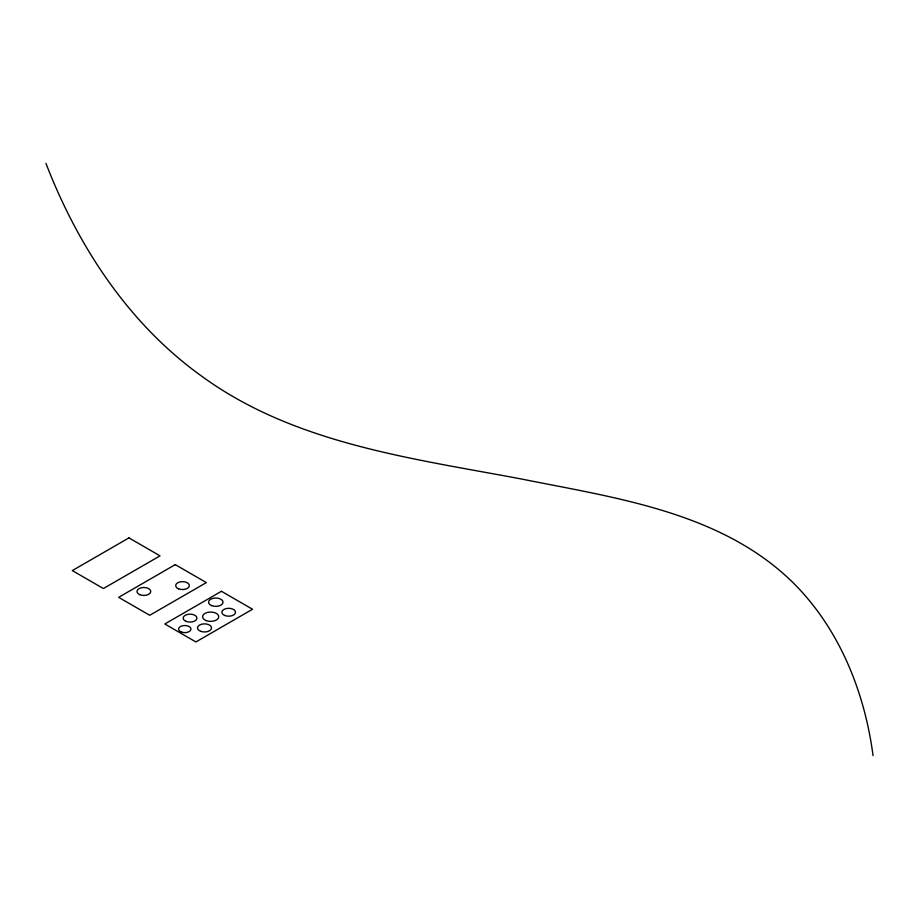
<?xml version="1.0" encoding="UTF-8"?>
<svg xmlns="http://www.w3.org/2000/svg" width="919" height="919" viewBox="0 0 919 919"><rect width="100%" height="100%" fill="white"/><g stroke="black" fill="none" stroke-linecap="round" stroke-linejoin="round"><path stroke-width="1.38" d="M45.95 163.387C77.701 245.591 127.913 322.718 199.986 374.941C293 443.624 410.931 458.11 521.349 478.994C616.339 498.087 722.323 512.193 794.177 583.795C839.702 629.595 864.699 692.294 873.05 755.613M128.936 537.891L72.302 570.584L103.399 588.539L160.032 555.846L128.936 537.891M175.265 564.634L118.631 597.339L149.728 615.282L206.361 582.589L175.265 564.634M221.433 591.296L164.8 623.99L195.896 641.944L252.53 609.251L221.433 591.296M211.588 605.598A7.237 4.181 0 0 0 222.984 602.588A7.237 4.181 0 0 0 212.76 598.395A7.237 4.181 0 0 0 211.588 605.598M224.741 615.477A6.835 3.952 0 0 0 235.494 612.605A6.835 3.952 0 0 0 225.821 608.665A6.835 3.952 0 0 0 224.741 615.477M206.212 620.612A8.099 4.675 0 0 0 218.745 616.994A8.099 4.675 0 0 0 207.039 612.536A8.099 4.675 0 0 0 206.212 620.612M186.017 621.347A6.881 3.975 0 0 0 196.896 618.521A6.881 3.975 0 0 0 187.223 614.501A6.881 3.975 0 0 0 186.017 621.347M200.802 631.353A7.03 4.055 0 0 0 211.542 628.056A7.03 4.055 0 0 0 201.227 624.323A7.03 4.055 0 0 0 200.802 631.353M181.663 632.18A6.215 3.584 0 0 0 190.991 629.078A6.215 3.584 0 0 0 181.663 625.977A6.215 3.584 0 0 0 181.663 632.18M139.849 594.685A6.881 3.975 0 0 0 150.716 591.859A6.881 3.975 0 0 0 141.044 587.838A6.881 3.975 0 0 0 139.849 594.685M178.573 588.815A6.835 3.952 0 0 0 189.325 585.943A6.835 3.952 0 0 0 179.642 582.003A6.835 3.952 0 0 0 178.573 588.815"/></g></svg>
